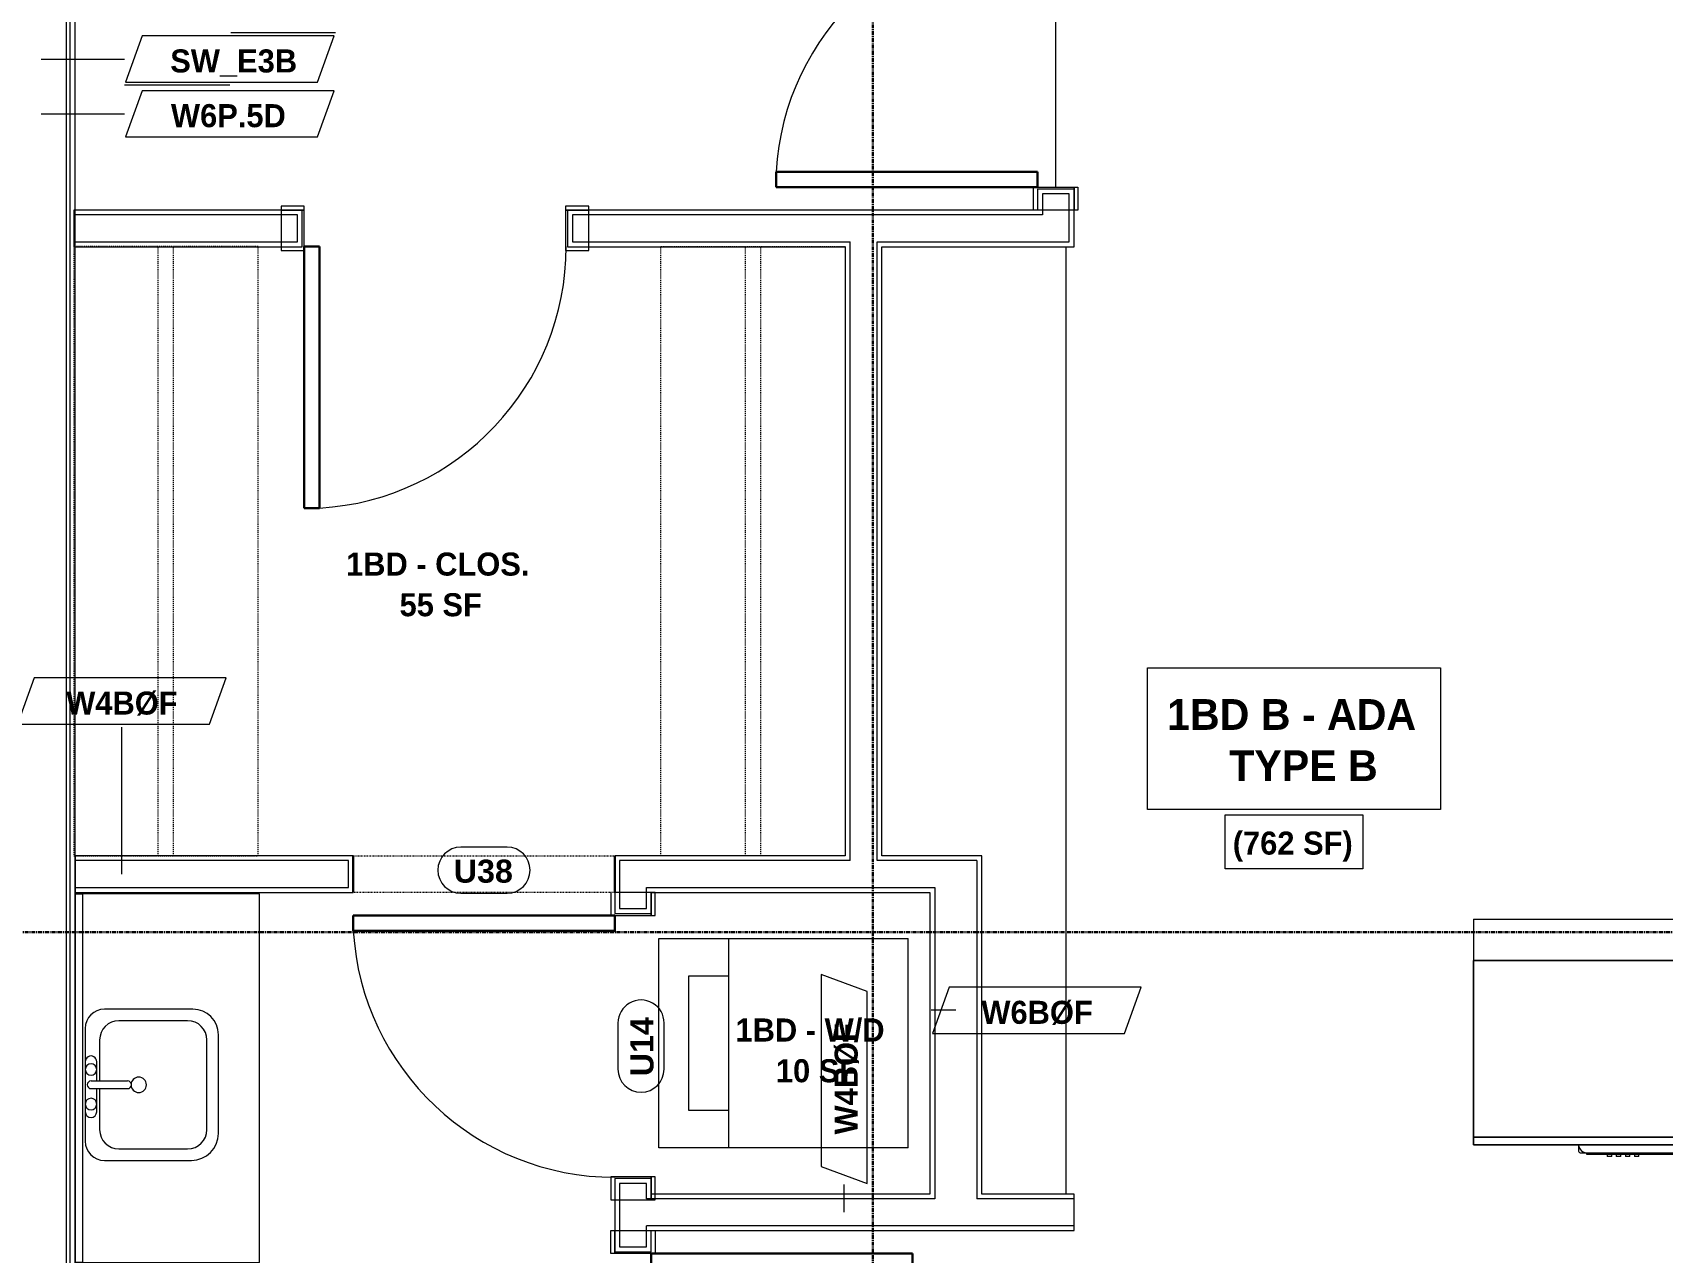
# Model space of a CAD drawing. Header units: inches. Extents: x -4058 to -1781, y 9814 to 12264.
# Drawn here: x -2936.6 to -2724.6, y 11805.5 to 11964.2 of the extents above; entities that cross this region are included whole.
import ezdxf

# ---------------------------------------------------------------- set-up
doc = ezdxf.new("R2010")
doc.units = ezdxf.units.IN
doc.header["$MEASUREMENT"] = 0
for name, pattern in [('Dash', [0.25, 0.125, -0.125]), ('Grid Line 1_2_', [0.875, 0.5, -0.125, 0.125, -0.125]), ('Overhead', [0.15625, 0.09375, -0.0625])]:
    doc.linetypes.add(name, pattern=pattern)
for name, color, linetype, lineweight in [('0-1', 7, 'Continuous', 5), ('A-AREA-IDEN', 2, 'Continuous', 9), ('A-DETL-GENF-3', 92, 'Overhead', 9), ('A-DETL-MEDM', 33, 'Continuous', 30), ('A-DOOR-3', 31, 'Continuous', 9), ('A-DOOR-4', 31, 'Continuous', 30), ('A-DOOR-IDEN', 31, 'Continuous', 9), ('A-FLOR-2', 192, 'Continuous', 9), ('A-WALL', 113, 'Continuous', 18), ('A-WALL-2', 250, 'Continuous', 18), ('A-WALL-3', 113, 'Continuous', 9), ('A-WALL-IDEN', 211, 'Continuous', 9), ('I-WALL-1', 7, 'Continuous', 9), ('P-SANR-FIXT', 6, 'Continuous', 9), ('Q-CASE', 31, 'Continuous', 9), ('Q-CASE-HDLN', 31, 'Dash', 9), ('Q-SPCQ', 91, 'Continuous', 9), ('S-GRID-1', 1, 'Grid Line 1_2_', 30)]:
    doc.layers.add(name, color=color, linetype=linetype, lineweight=lineweight)
doc.styles.add('Arial_B', font='arialbd.ttf', dxfattribs={"height": 3})
doc.styles.add('Century Gothic_B', font='GOTHICB.TTF', dxfattribs={"height": 3})
doc.styles.add('Century Gothic_B_1', font='GOTHICB.TTF', dxfattribs={"height": 4})

# ---------------------------------------------------------------- blocks, each defined once
blk = doc.blocks.new('CTR - 1st Phase - Common Walls_rvt-1-UNITS PLANS - 3RD FLOOR')
at = {"layer": 'A-WALL-2'}
for p, q in [((-2932.21, 11725.36), (-2932.21, 12110.34)), ((-2931.71, 11725.36), (-2931.71, 12110.34))]:
    blk.add_line(p, q, dxfattribs=at)
at = {"layer": 'I-WALL-1'}
blk.add_line((-2931.09, 11763.86), (-2931.09, 12110.34), dxfattribs=at)
blk = doc.blocks.new('CTR - 1st Phase - Structure_rvt-1-UNITS PLANS - 3RD FLOOR')
at = {"layer": 'S-GRID-1'}
for p, q in [((-2827.32, 9814.03), (-2827.32, 12247.5)), ((-1781.27, 11847.19), (-4041.78, 11847.19))]:
    blk.add_line(p, q, dxfattribs=at)
blk = doc.blocks.new('OD_CW_Base Cabinet - OD_CW_Base Cabinet-V38-UNITS PLANS - 3RD FLOOR')
at = {"layer": 'Q-CASE'}
for p, q in [((0.74, 24), (0.74, 0)), ((107.93, 24), (0.74, 24)), ((107.93, 0), (107.93, 24)), ((0.74, 0), (107.93, 0))]:
    blk.add_line(p, q, dxfattribs=at)
blk = doc.blocks.new('SWING - SINGLE - FLUSH - SWING - FLUSH - 2-10 x 6-8 - PRIVACY-4346070-UNITS PLANS - 3RD FLOOR')
at = {"layer": 'A-DOOR-3'}
for p, q in [((-20, 2.37), (-20, 2.87)), ((-20, 2.87), (-17, 2.87)), ((-20, 2.37), (-17, 2.37)), ((-20, -2.88), (-20, 2.37)), ((-17, 2.37), (-20, 2.37)), ((-17, 2.87), (-17, 2.37)), ((-17, 2.37), (-17, -2.88)), ((17, 2.37), (17, 2.87)), ((17, 2.87), (20, 2.87)), ((17, 2.37), (20, 2.37)), ((17, -2.88), (17, 2.37)), ((20, 2.37), (17, 2.37)), ((20, 2.87), (20, 2.37)), ((20, 2.37), (20, -2.88)), ((-17, -2.88), (-20, -2.88)), ((20, -2.88), (17, -2.88))]:
    blk.add_line(p, q, dxfattribs=at)
blk.add_arc((17, -2.38), 34.07, 180, 266.6343, dxfattribs=at)
at = {"layer": 'A-DOOR-4'}
for p, q in [((15, -2.38), (15, -36.38)), ((17, -2.38), (15, -2.38)), ((17, -2.38), (17, -36.38)), ((17, -36.38), (15, -36.38))]:
    blk.add_line(p, q, dxfattribs=at)
blk = doc.blocks.new('OD_CW_Closet - OD_CW_Closet-3890321-UNITS PLANS - 3RD FLOOR')
at = {"layer": 'Q-CASE-HDLN'}
for p, q in [((79.99, 24), (0.74, 24)), ((0.74, 24), (0.74, 0)), ((79.99, 0), (79.99, 24)), ((0.74, 13), (79.99, 13)), ((0.74, 11), (79.99, 11)), ((0.74, 0), (79.99, 0))]:
    blk.add_line(p, q, dxfattribs=at)
blk = doc.blocks.new('SWING - SINGLE - FLUSH - SWING - FLUSH - 2-10 x 6-8 - PRIVACY-4346067-UNITS PLANS - 3RD FLOOR')
at = {"layer": 'A-DOOR-3'}
for p, q in [((-17, 2.87), (-20, 2.87)), ((-20, 2.87), (-20, -2.38)), ((-17, -2.38), (-17, 2.87)), ((20, 2.87), (17, 2.87)), ((17, 2.87), (17, -2.38)), ((20, -2.38), (20, 2.87)), ((-20, -2.38), (-17, -2.38)), ((-17, -2.38), (-20, -2.38)), ((-20, -2.38), (-20, -2.88)), ((-20, -2.88), (-17, -2.88)), ((-17, -2.88), (-17, -2.38)), ((17, -2.38), (20, -2.38)), ((20, -2.38), (17, -2.38)), ((17, -2.38), (17, -2.88)), ((17, -2.88), (20, -2.88)), ((20, -2.88), (20, -2.38))]:
    blk.add_line(p, q, dxfattribs=at)
blk.add_arc((17, 2.37), 34.07, 93.3657, 180, dxfattribs=at)
at = {"layer": 'A-DOOR-4'}
for p, q in [((15, 2.37), (15, 36.38)), ((17, 36.38), (15, 36.38)), ((17, 2.37), (17, 36.38)), ((17, 2.37), (15, 2.37))]:
    blk.add_line(p, q, dxfattribs=at)
blk = doc.blocks.new('Stacked Washer and Dryer - 26_x25_ - Private-1352637-UNITS PLANS - 3RD FLOOR')
at = {"layer": 'P-SANR-FIXT'}
for p, q in [((0, 13.625), (32.4375, 13.625)), ((0, 13.625), (0, -13.625)), ((23.34375, 13.625), (23.34375, -13.625)), ((32.4375, 13.625), (32.4375, -13.625)), ((23.34375, 8.75), (28.53125, 8.75)), ((28.53125, 8.75), (28.53125, -8.75)), ((28.53125, -8.75), (23.34375, -8.75)), ((32.4375, -13.625), (0, -13.625))]:
    blk.add_line(p, q, dxfattribs=at)
blk = doc.blocks.new('Door-Opening - CLEAR OPENING - 34_ x 80_-3928451-UNITS PLANS - 3RD FLOOR')
at = {"layer": 'A-DETL-GENF-3'}
for p, q in [((-17.32, 2.37), (16.68, 2.37)), ((16.68, -2.38), (-17.32, -2.38))]:
    blk.add_line(p, q, dxfattribs=at)
at = {"layer": 'A-DETL-MEDM'}
for p, q in [((-17.32, -2.38), (-17.32, 2.37)), ((16.68, 2.37), (16.68, -2.38))]:
    blk.add_line(p, q, dxfattribs=at)
blk = doc.blocks.new('M_Sink Vanity-Square - 500 x 440mm-1352614-UNITS PLANS - 3RD FLOOR')
at = {"layer": 'P-SANR-FIXT'}
for p, q in [((7.96, 7.09), (-6.72, 7.09)), ((3.62, 7.09), (-2.88, 7.09)), ((-9.22, 4.59), (-9.22, -6.73)), ((0.12, 5.22), (-5.22, 5.22)), ((-2.88, 5.59), (0.12, 5.59)), ((0.12, 6.33), (0.12, 1.59)), ((1.12, 6.33), (1.12, 1.59)), ((1.12, 5.59), (3.62, 5.59)), ((6.46, 5.22), (1.12, 5.22)), ((10.46, -6.91), (10.46, 4.59)), ((-7.72, 2.72), (-7.72, -6.23)), ((8.96, -6.23), (8.96, 2.72)), ((-5.72, -10.23), (7.14, -10.23)), ((-5.22, -8.73), (6.46, -8.73))]:
    blk.add_line(p, q, dxfattribs=at)
for centre, radius, start, end in [((-6.72, 4.59), 2.5, 90, 180), ((-2.88, 6.34), 0.75, 90, 270), ((-1.88, 6.34), 0.75, 360, 180), ((0.62, 6.33), 0.5, 360, 180), ((2.62, 6.34), 0.75, 360, 180), ((3.62, 6.34), 0.75, 270, 90), ((7.96, 4.59), 2.5, 360, 90), ((-5.22, 2.72), 2.5, 90, 180), ((-1.88, 6.34), 0.75, 180, 0), ((2.62, 6.34), 0.75, 180, 360), ((6.46, 2.72), 2.5, 0, 90), ((0.62, 0.13), 1, 360, 180), ((0.62, 0.13), 1, 180, 0), ((0.62, 1.59), 0.5, 180, 0), ((-5.22, -6.23), 2.5, 180, 270), ((6.46, -6.23), 2.5, 270, 0), ((-5.72, -6.73), 3.5, 180, 270), ((7.14, -6.91), 3.32, 270, 0)]:
    blk.add_arc(centre, radius, start, end, dxfattribs=at)
blk = doc.blocks.new('Bath Vanity - Bath Vanity 48_-V8-UNITS PLANS - 3RD FLOOR')
at = {"layer": 'Q-CASE'}
for p, q in [((-23.26, -1), (-23.26, -24)), ((24.74, -24), (24.74, -1)), ((-23.26, -24), (24.74, -24))]:
    blk.add_line(p, q, dxfattribs=at)
blk = doc.blocks.new('BATHROOM MIRROR - BATHROOM MIRROR 48_-3124766-UNITS PLANS - 3RD FLOOR')
at = {"layer": 'Q-CASE'}
for p, q in [((24.74, 24), (-23.26, 24)), ((-23.26, 23), (-23.26, 24)), ((24.74, 24), (24.74, 23)), ((-23.26, 23), (24.74, 23))]:
    blk.add_line(p, q, dxfattribs=at)
blk = doc.blocks.new('SWING - SINGLE - FLUSH - SWING - FLUSH - 2-10 x 6-8 - PASSAGE-4346083-UNITS PLANS - 3RD FLOOR')
at = {"layer": 'A-DOOR-3'}
for p, q in [((-17, 2.87), (-20, 2.87)), ((-20, 2.87), (-20, -2.38)), ((-17, -2.38), (-17, 2.87)), ((20, 2.87), (17, 2.87)), ((17, 2.87), (17, -2.38)), ((20, -2.38), (20, 2.37)), ((-20, -2.38), (-17, -2.38)), ((-17, -2.38), (-20, -2.38)), ((-20, -2.38), (-20, -2.88)), ((-20, -2.88), (-17, -2.88)), ((-17, -2.88), (-17, -2.38)), ((17, -2.38), (20, -2.38)), ((20, -2.38), (17, -2.38)), ((17, -2.38), (17, -2.88)), ((17, -2.88), (20, -2.88)), ((20, -2.88), (20, -2.38))]:
    blk.add_line(p, q, dxfattribs=at)
blk.add_arc((17, 2.37), 34.07, 93.3657, 180, dxfattribs=at)
at = {"layer": 'A-DOOR-4'}
for p, q in [((15, 2.37), (15, 36.38)), ((17, 36.38), (15, 36.38)), ((17, 2.37), (17, 36.38)), ((17, 2.37), (15, 2.37))]:
    blk.add_line(p, q, dxfattribs=at)
blk = doc.blocks.new('OD_CW_Closet - OD_CW_Closet-3890322-UNITS PLANS - 3RD FLOOR')
at = {"layer": 'Q-CASE-HDLN'}
for p, q in [((0.74, -24), (0.74, 0)), ((0.74, 0), (79.99, 0)), ((79.99, 0), (79.99, -24)), ((0.74, -11), (79.99, -11)), ((0.74, -13), (79.99, -13)), ((79.99, -24), (0.74, -24))]:
    blk.add_line(p, q, dxfattribs=at)
blk = doc.blocks.new('Casework 5 - Casework 1-4243507-UNITS PLANS - 3RD FLOOR')
at = {"layer": 'Q-CASE'}
blk.add_line((-2802.15, 11813.11), (-2802.15, 11936.36), dxfattribs=at)
blk = doc.blocks.new('Dishwasher_15404 - 34_ counter-3395311-UNITS PLANS - 3RD FLOOR')
at = {"layer": 'Q-SPCQ'}
for p, q in [((23.68, 0), (22.88, 0)), ((23.87, -22.93), (23.87, -0.2)), ((24.12, -1.09), (23.87, -1.09)), ((24.12, -1.09), (24.12, -22.91)), ((24.37, -4.82), (24.12, -4.82)), ((24.37, -4.82), (24.37, -5.81)), ((24.37, -5.81), (24.37, -6.79)), ((24.12, -6.79), (24.37, -6.79)), ((24.37, -16.15), (24.12, -16.15)), ((24.12, -16.74), (24.37, -16.74)), ((24.37, -16.15), (24.37, -16.74)), ((24.37, -17.33), (24.12, -17.33)), ((24.12, -17.92), (24.37, -17.92)), ((24.37, -18.51), (24.12, -18.51)), ((24.37, -17.33), (24.37, -17.92)), ((24.37, -18.51), (24.37, -19.1)), ((24.12, -19.1), (24.37, -19.1)), ((24.37, -19.69), (24.12, -19.69)), ((24.12, -20.28), (24.37, -20.28)), ((24.37, -19.69), (24.37, -20.28)), ((24.12, -22.91), (23.87, -22.91)), ((23.87, -23.8), (23.87, -22.93)), ((22.88, -24), (23.68, -24))]:
    blk.add_line(p, q, dxfattribs=at)
for centre, radius, start, end in [((23.68, -0.2), 0.197, 360, 90), ((23.68, -0.2), 0.197, 15, 75), ((22.8, -22.93), 1.07, 273.885, 0), ((23.68, -23.8), 0.197, 270, 0)]:
    blk.add_arc(centre, radius, start, end, dxfattribs=at)
blk = doc.blocks.new('Wall Tag - Shear Wall-3956451-UNITS PLANS - 3RD FLOOR')
at = {"layer": 'A-WALL-IDEN'}
for p, q in [((-0.3561, 0.0937), (-0.4244, -0.0937)), ((0.4244, 0.0937), (-0.3561, 0.0937)), ((0.4291, 0.1068), (0.0033, 0.1068)), ((0.3561, -0.0937), (0.4244, 0.0937)), ((0, -0.1068), (-0.4291, -0.1068)), ((-0.4244, -0.0937), (0.3561, -0.0937))]:
    blk.add_line(p, q, dxfattribs=at)
blk = doc.blocks.new('Wall Tag - Arch Wall-3956453-UNITS PLANS - 3RD FLOOR')
at = {"layer": 'A-WALL-IDEN'}
for p, q in [((-0.3561, 0.0937), (-0.4244, -0.0937)), ((0.4244, 0.0937), (-0.3561, 0.0937)), ((0.3561, -0.0937), (0.4244, 0.0937)), ((-0.4244, -0.0937), (0.3561, -0.0937))]:
    blk.add_line(p, q, dxfattribs=at)
blk = doc.blocks.new('Door Tag - Type Mark-2601225-UNITS PLANS - 3RD FLOOR')
at = {"layer": 'A-DOOR-IDEN'}
for p, q in [((0.09375, 0.09375), (-0.09375, 0.09375)), ((-0.09375, -0.09375), (0.09375, -0.09375))]:
    blk.add_line(p, q, dxfattribs=at)
for centre, start, end in [((-0.09375, 0), 90, 270), ((0.09375, 0), 270, 90)]:
    blk.add_arc(centre, 0.09375, start, end, dxfattribs=at)

msp = doc.modelspace()

# ---------------------------------------------------------------- linework, layer by layer
at = {"layer": 'A-AREA-IDEN', "flags": 128}
for points in [[(-2791.6, 11881.56), (-2753.47, 11881.56), (-2753.47, 11863.12), (-2791.6, 11863.12)], [(-2781.5, 11862.44), (-2763.58, 11862.44), (-2763.58, 11855.44), (-2781.5, 11855.44)]]:
    msp.add_lwpolyline(points, close=True, dxfattribs=at)
at = {"layer": 'A-FLOR-2'}
msp.add_line((-2803.52, 11944.11), (-2803.52, 11978.11), dxfattribs=at)
at = {"layer": 'A-WALL'}
for p, q in [((-2805.27, 11943.24), (-2805.27, 11940.49)), ((-2801.77, 11943.24), (-2805.27, 11943.24)), ((-2801.77, 11936.99), (-2801.77, 11943.24)), ((-2902.15, 11940.49), (-2931.27, 11940.49)), ((-2902.15, 11936.99), (-2902.15, 11940.49)), ((-2866.4, 11940.49), (-2866.4, 11936.99)), ((-2805.27, 11940.49), (-2866.4, 11940.49)), ((-2931.27, 11936.99), (-2902.15, 11936.99)), ((-2866.4, 11936.99), (-2830.27, 11936.99)), ((-2830.27, 11856.49), (-2830.27, 11936.99)), ((-2826.77, 11936.99), (-2801.77, 11936.99)), ((-2826.77, 11856.49), (-2826.77, 11936.99)), ((-2895.52, 11856.49), (-2931.09, 11856.49)), ((-2895.52, 11852.99), (-2895.52, 11856.49)), ((-2860.27, 11856.49), (-2860.27, 11850.24)), ((-2830.27, 11856.49), (-2860.27, 11856.49)), ((-2813.77, 11856.49), (-2826.77, 11856.49)), ((-2813.77, 11856.49), (-2813.77, 11812.49)), ((-2931.09, 11852.99), (-2895.52, 11852.99)), ((-2856.77, 11850.24), (-2856.77, 11852.99)), ((-2856.77, 11852.99), (-2819.27, 11852.99)), ((-2819.27, 11852.99), (-2819.27, 11812.49)), ((-2860.27, 11850.24), (-2856.77, 11850.24)), ((-2860.27, 11814.49), (-2860.27, 11806.24)), ((-2856.77, 11814.49), (-2860.27, 11814.49)), ((-2856.77, 11812.49), (-2856.77, 11814.49)), ((-2819.27, 11812.49), (-2856.77, 11812.49)), ((-2801.15, 11812.49), (-2813.77, 11812.49)), ((-2856.77, 11806.24), (-2856.77, 11808.99)), ((-2801.15, 11808.99), (-2856.77, 11808.99)), ((-2860.27, 11806.24), (-2856.77, 11806.24))]:
    msp.add_line(p, q, dxfattribs=at)
at = {"layer": 'A-WALL-3'}
for p, q in [((-2805.9, 11943.86), (-2805.9, 11941.11)), ((-2801.15, 11943.86), (-2805.9, 11943.86)), ((-2801.15, 11936.36), (-2801.15, 11943.86)), ((-2901.53, 11941.11), (-2931.27, 11941.11)), ((-2931.27, 11941.11), (-2931.27, 11936.36)), ((-2901.53, 11936.36), (-2901.53, 11941.11)), ((-2805.9, 11941.11), (-2867.03, 11941.11)), ((-2867.03, 11941.11), (-2867.03, 11936.36)), ((-2931.27, 11936.36), (-2901.53, 11936.36)), ((-2867.03, 11936.36), (-2830.9, 11936.36)), ((-2830.9, 11936.36), (-2830.9, 11857.11)), ((-2826.15, 11936.36), (-2801.15, 11936.36)), ((-2826.15, 11857.11), (-2826.15, 11936.36)), ((-2894.9, 11857.11), (-2931.09, 11857.11)), ((-2931.09, 11857.11), (-2931.09, 11852.36)), ((-2830.9, 11857.11), (-2860.9, 11857.11)), ((-2813.15, 11857.11), (-2826.15, 11857.11)), ((-2813.15, 11813.11), (-2813.15, 11857.11)), ((-2931.09, 11852.36), (-2894.9, 11852.36)), ((-2860.9, 11852.36), (-2860.9, 11849.61)), ((-2856.15, 11849.61), (-2856.15, 11852.36)), ((-2856.15, 11852.36), (-2819.9, 11852.36)), ((-2819.9, 11852.36), (-2819.9, 11813.11)), ((-2860.9, 11849.61), (-2856.15, 11849.61)), ((-2749.2, 11848.86), (-2642.01, 11848.86)), ((-2749.2, 11848.86), (-2749.2, 11843.49)), ((-2642.01, 11843.49), (-2749.2, 11843.49)), ((-2856.15, 11815.11), (-2860.9, 11815.11)), ((-2860.9, 11815.11), (-2860.9, 11805.61)), ((-2856.15, 11813.11), (-2856.15, 11815.11)), ((-2819.9, 11813.11), (-2856.15, 11813.11)), ((-2801.15, 11813.11), (-2813.15, 11813.11)), ((-2801.15, 11808.36), (-2801.15, 11813.11)), ((-2856.15, 11805.61), (-2856.15, 11808.36)), ((-2856.15, 11808.36), (-2801.15, 11808.36)), ((-2860.9, 11805.61), (-2856.15, 11805.61))]:
    msp.add_line(p, q, dxfattribs=at)
at = {"layer": 'A-WALL-IDEN'}
for p, q in [((-2935.52, 11960.78), (-2924.68, 11960.78)), ((-2935.52, 11953.66), (-2924.68, 11953.66)), ((-2925.02, 11854.74), (-2925.02, 11873.83)), ((-2816.52, 11837.01), (-2819.72, 11837.01)), ((-2831.05, 11810.74), (-2831.05, 11814.34))]:
    msp.add_line(p, q, dxfattribs=at)
at = {"layer": 'Q-CASE'}
for p, q in [((-2749.2, 11820.49), (-2749.2, 11843.49)), ((-2749.2, 11843.49), (-2642.01, 11843.49)), ((-2642.01, 11820.49), (-2749.2, 11820.49)), ((-2749.2, 11819.49), (-2749.2, 11820.49)), ((-2749.2, 11820.49), (-2642.01, 11820.49)), ((-2642.01, 11819.49), (-2749.2, 11819.49))]:
    msp.add_line(p, q, dxfattribs=at)

# ---------------------------------------------------------------- block references
at = {"layer": '0-1'}
for name in ['CTR - 1st Phase - Structure_rvt-1-UNITS PLANS - 3RD FLOOR', 'CTR - 1st Phase - Common Walls_rvt-1-UNITS PLANS - 3RD FLOOR']:
    msp.add_blockref(name, (0, 0), dxfattribs=at)
at = {"layer": 'A-DOOR-3'}
for name, p, rotation in [('SWING - SINGLE - FLUSH - SWING - FLUSH - 2-10 x 6-8 - PRIVACY-4346070-UNITS PLANS - 3RD FLOOR', (-2803.52, 11961.11), 269.999999999952), ('SWING - SINGLE - FLUSH - SWING - FLUSH - 2-10 x 6-8 - PRIVACY-4346067-UNITS PLANS - 3RD FLOOR', (-2884.28, 11938.74), 180), ('SWING - SINGLE - FLUSH - SWING - FLUSH - 2-10 x 6-8 - PASSAGE-4346083-UNITS PLANS - 3RD FLOOR', (-2858.52, 11832.36), 90.0000000000145), ('SWING - SINGLE - FLUSH - SWING - FLUSH - 2-10 x 6-8 - PRIVACY-4346070-UNITS PLANS - 3RD FLOOR', (-2858.52, 11788.36), 90.00000000001484)]:
    msp.add_blockref(name, p, dxfattribs=dict(at, rotation=rotation))
msp.add_blockref('Door-Opening - CLEAR OPENING - 34_ x 80_-3928451-UNITS PLANS - 3RD FLOOR', (-2877.58, 11854.74), dxfattribs=at)
at = {"layer": 'A-DOOR-IDEN', "xscale": 31.99999999999999, "yscale": 31.99999999999999, "zscale": 31.99999999999999}
msp.add_blockref('Door Tag - Type Mark-2601225-UNITS PLANS - 3RD FLOOR', (-2877.9, 11855.24), dxfattribs=at)
at = {"layer": 'A-DOOR-IDEN', "xscale": 31.99999999999999, "yscale": 31.99999999999999, "zscale": 31.99999999999999, "rotation": 89.99999999999955}
msp.add_blockref('Door Tag - Type Mark-2601225-UNITS PLANS - 3RD FLOOR', (-2857.47, 11832.36), dxfattribs=at)
at = {"layer": 'A-WALL-IDEN', "xscale": 31.99999999999999, "yscale": 31.99999999999999, "zscale": 31.99999999999999}
for name, p in [('Wall Tag - Shear Wall-3956451-UNITS PLANS - 3RD FLOOR', (-2910.95, 11960.78)), ('Wall Tag - Arch Wall-3956453-UNITS PLANS - 3RD FLOOR', (-2910.95, 11953.66)), ('Wall Tag - Arch Wall-3956453-UNITS PLANS - 3RD FLOOR', (-2925.02, 11877.25)), ('Wall Tag - Arch Wall-3956453-UNITS PLANS - 3RD FLOOR', (-2805.98, 11837.01))]:
    msp.add_blockref(name, p, dxfattribs=at)
at = {"layer": 'A-WALL-IDEN', "xscale": 31.99999999999999, "yscale": 31.99999999999999, "zscale": 31.99999999999999, "rotation": 89.99999999999955}
msp.add_blockref('Wall Tag - Arch Wall-3956453-UNITS PLANS - 3RD FLOOR', (-2831.05, 11828.07), dxfattribs=at)
at = {"layer": 'P-SANR-FIXT'}
for name, p, rotation in [('Stacked Washer and Dryer - 26_x25_ - Private-1352637-UNITS PLANS - 3RD FLOOR', (-2822.71, 11832.74), 180), ('M_Sink Vanity-Square - 500 x 440mm-1352614-UNITS PLANS - 3RD FLOOR', (-2922.68, 11826.7), 89.99999999987416)]:
    msp.add_blockref(name, p, dxfattribs=dict(at, rotation=rotation))
at = {"layer": 'Q-CASE'}
for name, p, rotation in [('OD_CW_Closet - OD_CW_Closet-3890321-UNITS PLANS - 3RD FLOOR', (-2907.27, 11856.38), 90.00000000002008), ('OD_CW_Closet - OD_CW_Closet-3890322-UNITS PLANS - 3RD FLOOR', (-2854.9, 11856.38), 89.99999999997995), ('BATHROOM MIRROR - BATHROOM MIRROR 48_-3124766-UNITS PLANS - 3RD FLOOR', (-2907.08, 11827.44), 89.99999999981364), ('Bath Vanity - Bath Vanity 48_-V8-UNITS PLANS - 3RD FLOOR', (-2931.09, 11827.44), 89.99999999988833)]:
    msp.add_blockref(name, p, dxfattribs=dict(at, rotation=rotation))
for name, p in [('Casework 5 - Casework 1-4243507-UNITS PLANS - 3RD FLOOR', (0, 0)), ('OD_CW_Base Cabinet - OD_CW_Base Cabinet-V38-UNITS PLANS - 3RD FLOOR', (-2749.94, 11819.49))]:
    msp.add_blockref(name, p, dxfattribs=at)
at = {"layer": 'Q-SPCQ', "rotation": 269.999999999999}
msp.add_blockref('Dishwasher_15404 - 34_ counter-3395311-UNITS PLANS - 3RD FLOOR', (-2711.51, 11842.36), dxfattribs=at)

# ---------------------------------------------------------------- texts
at = {"layer": 'A-AREA-IDEN', "attachment_point": 1}
for s, insert, char_height, width, style in [('1BD - CLOS.', (-2895.84, 11896.57), 3, 29.29, 'Century Gothic_B'), ('55 SF', (-2888.88, 11891.28), 3, 12.423, 'Century Gothic_B'), ('1BD B - ADA', (-2789.04, 11877.5), 4, 39.895, 'Century Gothic_B_1'), ('TYPE B', (-2780.96, 11870.84), 4, 20.301, 'Century Gothic_B_1'), ('(762 SF)', (-2780.5, 11860.27), 3, 19.19, 'Century Gothic_B'), ('1BD - W/D', (-2845.18, 11835.95), 3, 25.149, 'Century Gothic_B'), ('10 SF', (-2839.93, 11830.65), 3, 12.423, 'Century Gothic_B')]:
    msp.add_mtext(s, dxfattribs=dict(at, insert=insert, char_height=char_height, width=width, style=style))
at = {"layer": 'A-DOOR-IDEN', "insert": (-2881.83, 11856.62), "char_height": 3, "width": 9.393, "attachment_point": 1, "style": 'Arial_B'}
msp.add_mtext('U38', dxfattribs=at)
at = {"layer": 'A-DOOR-IDEN', "insert": (-2858.85, 11828.43), "char_height": 3, "width": 9.393, "attachment_point": 1, "rotation": 90, "style": 'Arial_B'}
msp.add_mtext('U14', dxfattribs=at)
at = {"layer": 'A-WALL-IDEN', "char_height": 3, "attachment_point": 1, "style": 'Century Gothic_B'}
for s, insert, width in [('SW_E3B', (-2918.71, 11962.03), 18.685), ('W6P.5D', (-2918.62, 11954.91), 18.483), ('W4BØF', (-2932.24, 11878.49), 17.372), ('W6BØF', (-2813.2, 11838.25), 17.372)]:
    msp.add_mtext(s, dxfattribs=dict(at, insert=insert, width=width))
at = {"layer": 'A-WALL-IDEN', "insert": (-2832.29, 11820.86), "char_height": 3, "width": 17.372, "attachment_point": 1, "rotation": 90, "style": 'Century Gothic_B'}
msp.add_mtext('W4BØF', dxfattribs=at)

doc.saveas('drawing.dxf')
